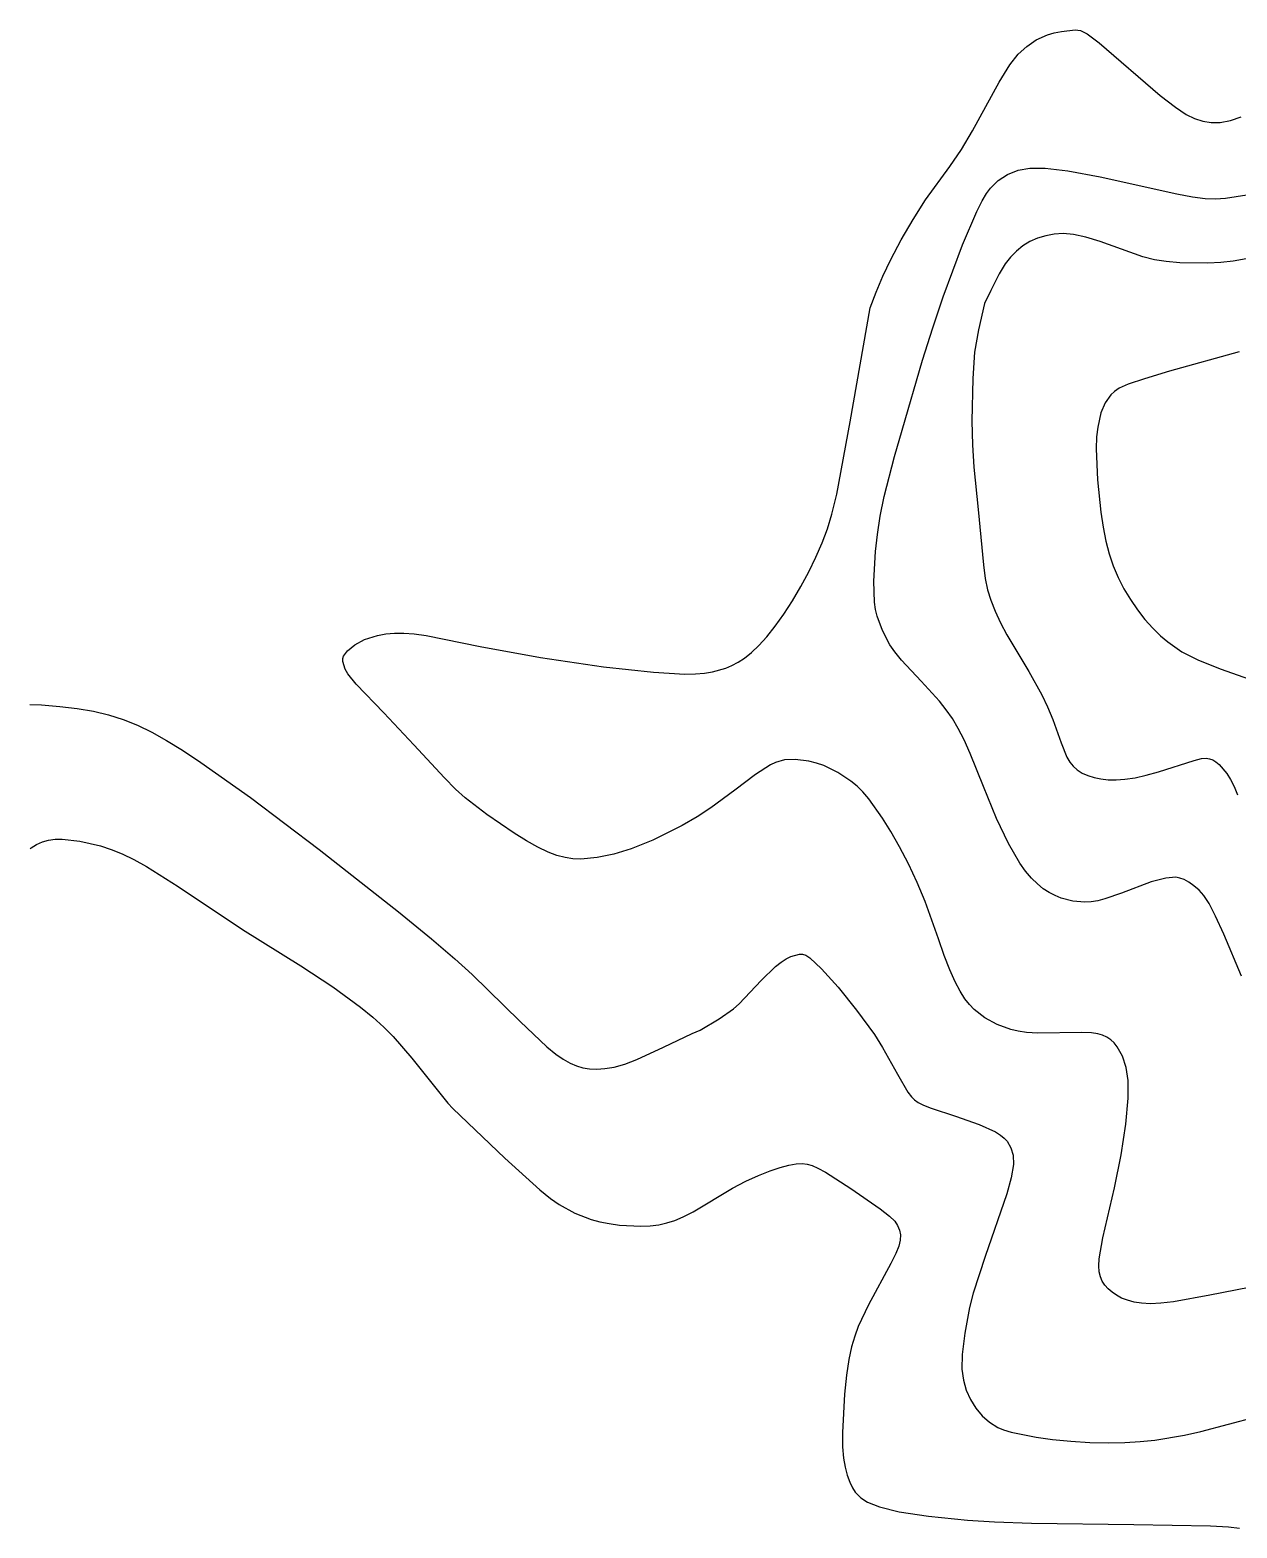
# Model space of a CAD drawing. Header units: millimetres. Extents: x 220021 to 223505, y 489325 to 491820.
# Drawn here: x 220021.4 to 220222.3, y 491539.3 to 491788.6 of the extents above; entities that cross this region are included whole.
import ezdxf

# ---------------------------------------------------------------- set-up
doc = ezdxf.new("R2010")
doc.units = ezdxf.units.MM
doc.layers.add('F0017111', color=8, linetype='Continuous')
doc.layers.add('F0017114', color=8, linetype='Continuous')

msp = doc.modelspace()

# ---------------------------------------------------------------- linework, layer by layer
at = {"layer": 'F0017111'}
for points, elevation in [([(220224.311, 491579.382), (220217.754, 491578.072), (220211.732, 491576.996), (220209.588, 491576.752), (220207.853, 491576.68), (220206.392, 491576.752), (220205.138, 491576.948), (220204.046, 491577.245), (220203.077, 491577.624), (220202.221, 491578.075), (220201.472, 491578.588), (220200.829, 491579.155), (220200.292, 491579.773), (220199.861, 491580.443), (220199.54, 491581.171), (220199.336, 491581.995), (220199.257, 491582.963), (220199.314, 491584.136), (220199.932, 491587.613), (220201.911, 491595.946), (220203.018, 491601.45), (220203.758, 491606.548), (220204.145, 491610.892), (220204.159, 491613.814), (220203.825, 491615.974), (220203.201, 491617.858), (220202.349, 491619.425), (220201.833, 491620.067), (220201.252, 491620.603), (220200.61, 491621.035), (220199.91, 491621.368), (220199.118, 491621.604), (220198.032, 491621.745), (220196.41, 491621.791), (220189.14, 491621.689), (220187.265, 491621.79), (220185.829, 491622), (220184.623, 491622.302), (220182.367, 491623.137), (220180.318, 491624.256), (220178.546, 491625.642), (220177.76, 491626.449), (220177, 491627.42), (220176.219, 491628.658), (220175.38, 491630.25), (220174.488, 491632.225), (220173.56, 491634.6), (220172.6, 491637.366), (220170.39, 491643.588), (220169.046, 491646.771), (220167.588, 491649.845), (220166.097, 491652.704), (220164.646, 491655.253), (220163.285, 491657.451), (220160.988, 491660.698), (220160.013, 491661.829), (220159.05, 491662.774), (220158.033, 491663.624), (220155.84, 491665.086), (220153.5, 491666.205), (220152.279, 491666.62), (220151.034, 491666.931), (220148.728, 491667.24), (220146.984, 491667.151), (220145.49, 491666.736), (220144.632, 491666.33), (220142.16, 491664.707), (220138.706, 491662.107), (220134.715, 491659.156), (220132.43, 491657.667), (220129.918, 491656.224), (220125.034, 491653.796), (220121.451, 491652.337), (220118.565, 491651.465), (220115.79, 491650.894), (220113.085, 491650.668), (220111.766, 491650.716), (220110.462, 491650.896), (220109.106, 491651.246), (220107.622, 491651.809), (220105.944, 491652.618), (220104.058, 491653.677), (220101.965, 491654.976), (220097.455, 491658.061), (220093.803, 491660.854), (220092.244, 491662.268), (220090.396, 491664.148), (220085.297, 491669.677), (220080.287, 491675.006), (220075.667, 491679.738), (220074.275, 491681.491), (220073.86, 491682.249), (220073.449, 491683.541), (220073.439, 491684.018), (220073.566, 491684.429), (220074.269, 491685.316), (220075.483, 491686.316), (220077.067, 491687.174), (220079.257, 491687.864), (220080.603, 491688.118), (220082.069, 491688.265), (220083.634, 491688.273), (220085.36, 491688.132), (220087.329, 491687.836), (220096.309, 491686.013), (220106.351, 491684.214), (220116.869, 491682.659), (220125.186, 491681.746), (220130.386, 491681.445), (220132.167, 491681.475), (220133.666, 491681.598), (220134.966, 491681.8), (220137.187, 491682.412), (220138.213, 491682.844), (220139.246, 491683.399), (220140.327, 491684.111), (220141.478, 491685.027), (220142.712, 491686.197), (220144.037, 491687.656), (220145.431, 491689.396), (220146.864, 491691.398), (220148.303, 491693.627), (220149.702, 491696.006), (220151.011, 491698.444), (220152.189, 491700.864), (220153.224, 491703.251), (220154.109, 491705.605), (220154.87, 491708.069), (220155.654, 491711.361), (220157.922, 491723.413), (220161.215, 491742.357), (220162.199, 491744.996), (220163.313, 491747.623), (220164.675, 491750.438), (220166.398, 491753.666), (220168.378, 491757.08), (220170.455, 491760.34), (220174.479, 491765.9), (220176.41, 491768.703), (220178.278, 491771.814), (220182.701, 491779.949), (220184.46, 491782.785), (220185.864, 491784.56), (220187.275, 491785.873), (220188.875, 491786.958), (220190.752, 491787.813), (220191.85, 491788.135), (220193.059, 491788.375), (220195.323, 491788.613), (220196.207, 491788.544), (220197.354, 491787.97), (220199.32, 491786.468), (220209.5, 491777.732), (220212.019, 491775.743), (220213.81, 491774.553), (220215.227, 491773.858), (220216.574, 491773.412), (220217.973, 491773.19), (220219.497, 491773.227), (220221.19, 491773.551), (220222.99, 491774.18)], 70), ([(220021.398, 491676.373), (220023.311, 491676.296), (220026.363, 491676.05), (220029.27, 491675.703), (220031.969, 491675.24), (220034.496, 491674.639), (220036.91, 491673.875), (220039.274, 491672.928), (220041.657, 491671.778), (220044.129, 491670.408), (220046.79, 491668.777), (220049.852, 491666.748), (220058.095, 491660.877), (220069.554, 491652.244), (220082.706, 491641.872), (220088.205, 491637.386), (220092.131, 491634.049), (220094.969, 491631.47), (220102.975, 491623.606), (220107.423, 491619.429), (220108.921, 491618.209), (220110.152, 491617.359), (220111.273, 491616.724), (220112.351, 491616.255), (220113.424, 491615.932), (220114.534, 491615.738), (220115.735, 491615.684), (220117.081, 491615.784), (220118.621, 491616.059), (220120.382, 491616.545), (220122.383, 491617.281), (220126.84, 491619.359), (220131.615, 491621.64), (220132.935, 491622.199), (220136.12, 491624.1), (220138.46, 491625.736), (220139.403, 491626.583), (220143.081, 491630.441), (220145.483, 491632.796), (220146.406, 491633.53), (220147.239, 491634.057), (220148.043, 491634.444), (220149.446, 491634.849), (220149.983, 491634.86), (220150.51, 491634.681), (220151.161, 491634.239), (220153.147, 491632.395), (220155.885, 491629.345), (220158.962, 491625.519), (220161.919, 491621.456), (220163.303, 491619.288), (220165.777, 491614.859), (220167.494, 491611.868), (220168.083, 491611.105), (220168.623, 491610.592), (220169.234, 491610.155), (220170.093, 491609.712), (220171.394, 491609.203), (220175.401, 491607.902), (220179.391, 491606.508), (220182.077, 491605.265), (220182.934, 491604.723), (220183.546, 491604.212), (220183.997, 491603.7), (220184.648, 491602.601), (220185.015, 491601.395), (220185.053, 491599.84), (220184.693, 491597.612), (220183.991, 491594.978), (220180.355, 491584.556), (220178.393, 491578.414), (220177.775, 491576.016), (220176.955, 491571.784), (220176.518, 491568.202), (220176.482, 491565.782), (220176.741, 491563.966), (220177.226, 491562.307), (220177.931, 491560.753), (220178.826, 491559.315), (220179.88, 491558.029), (220181.073, 491556.939), (220182.451, 491556.06), (220183.388, 491555.672), (220184.705, 491555.28), (220188.841, 491554.449), (220191.563, 491554.08), (220194.603, 491553.791), (220197.766, 491553.6), (220200.827, 491553.523), (220203.617, 491553.57), (220206.182, 491553.729), (220208.619, 491553.985), (220213.543, 491554.793), (220216.278, 491555.41), (220225.437, 491557.833)], 65), ([(220021.455, 491652.435), (220021.572, 491652.531), (220022.488, 491653.102), (220023.463, 491653.534), (220024.492, 491653.821), (220025.582, 491653.959), (220026.778, 491653.962), (220029.681, 491653.62), (220033.135, 491652.834), (220034.918, 491652.256), (220036.755, 491651.519), (220038.699, 491650.587), (220040.818, 491649.414), (220046.085, 491646.078), (220056.771, 491638.927), (220066.496, 491632.88), (220071.82, 491629.39), (220076.429, 491626.002), (220078.469, 491624.333), (220080.279, 491622.711), (220081.856, 491621.126), (220084.94, 491617.519), (220090.925, 491610.051), (220091.779, 491609.152), (220100.426, 491600.901), (220106.258, 491595.595), (220108.051, 491594.161), (220109.469, 491593.184), (220112.103, 491591.732), (220114.775, 491590.698), (220116.215, 491590.307), (220117.791, 491589.994), (220119.523, 491589.757), (220123.044, 491589.564), (220124.61, 491589.633), (220126.037, 491589.815), (220127.379, 491590.104), (220128.7, 491590.512), (220130.126, 491591.109), (220131.795, 491591.98), (220138.323, 491595.872), (220140.561, 491597.048), (220142.665, 491598.022), (220144.582, 491598.793), (220146.266, 491599.364), (220147.709, 491599.747), (220148.912, 491599.959), (220149.894, 491600.015), (220150.749, 491599.918), (220151.587, 491599.669), (220152.539, 491599.249), (220153.803, 491598.546), (220158.01, 491595.845), (220162.9, 491592.453), (220164.422, 491591.261), (220165.306, 491590.395), (220165.801, 491589.668), (220166.109, 491588.92), (220166.257, 491588.114), (220166.226, 491587.24), (220165.992, 491586.264), (220165.496, 491585.034), (220164.674, 491583.372), (220160.959, 491576.461), (220159.247, 491572.89), (220158.649, 491571.278), (220158.123, 491569.499), (220157.66, 491567.383), (220157.267, 491564.772), (220156.952, 491561.613), (220156.621, 491555.228), (220156.639, 491552.834), (220156.78, 491550.992), (220157.04, 491549.488), (220157.406, 491548.151), (220157.839, 491546.983), (220158.295, 491546.029), (220158.739, 491545.313), (220159.648, 491544.361), (220160.803, 491543.627), (220162.757, 491542.865), (220166.038, 491542.055), (220170.955, 491541.309), (220177.434, 491540.651), (220181.91, 491540.379), (220188.098, 491540.174), (220205.084, 491539.963), (220217.851, 491539.741), (220220.885, 491539.563), (220222.683, 491539.348)], 60)]:
    msp.add_lwpolyline(points, dxfattribs=dict(at, elevation=elevation))
at = {"layer": 'F0017111', "flags": 128}
for points, elevation in [([(220223.8, 491750.543), (220221.634, 491750.17), (220219.572, 491749.938), (220217.437, 491749.822), (220212.739, 491749.877), (220210.503, 491750.068), (220208.528, 491750.389), (220206.626, 491750.876), (220199.513, 491753.393), (220197.09, 491754.155), (220195.061, 491754.588), (220193.363, 491754.721), (220191.86, 491754.632), (220190.442, 491754.382), (220189.092, 491753.977), (220187.822, 491753.407), (220186.64, 491752.669), (220185.56, 491751.798), (220184.597, 491750.833), (220183.718, 491749.723), (220182.702, 491748.034), (220181.282, 491745.238), (220180.265, 491743.079), (220179.237, 491738.719), (220178.592, 491735.028), (220178.297, 491730.631), (220178.148, 491723.542), (220178.234, 491719.596), (220178.488, 491715.841), (220179.213, 491708.836), (220180.062, 491699.594), (220180.374, 491697.361), (220180.777, 491695.476), (220181.319, 491693.714), (220182.039, 491691.888), (220182.932, 491689.971), (220183.984, 491687.977), (220187.637, 491681.849), (220189.811, 491677.976), (220190.756, 491675.973), (220191.611, 491673.862), (220192.991, 491670.011), (220193.948, 491667.606), (220194.426, 491666.795), (220195.003, 491666.097), (220195.695, 491665.49), (220196.509, 491664.978), (220197.446, 491664.559), (220198.489, 491664.234), (220199.618, 491663.998), (220200.822, 491663.854), (220202.14, 491663.822), (220203.622, 491663.929), (220205.304, 491664.195), (220207.18, 491664.616), (220209.228, 491665.184), (220215.168, 491667.083), (220216.358, 491667.364), (220217.141, 491667.426), (220217.71, 491667.342), (220218.231, 491667.162), (220218.759, 491666.862), (220219.325, 491666.398), (220220.588, 491664.897), (220221.214, 491663.894), (220221.794, 491662.731), (220222.359, 491661.33)], 80), ([(220222.637, 491735.046), (220211.037, 491731.825), (220206.874, 491730.59), (220204.169, 491729.674), (220202.681, 491729.009), (220201.865, 491728.453), (220201.264, 491727.883), (220200.338, 491726.577), (220199.634, 491724.909), (220199.096, 491722.525), (220198.918, 491720.909), (220198.842, 491718.901), (220199.049, 491713.769), (220199.595, 491708.363), (220199.973, 491705.876), (220200.438, 491703.564), (220201.006, 491701.427), (220201.69, 491699.426), (220202.502, 491697.509), (220203.45, 491695.639), (220204.522, 491693.829), (220205.698, 491692.109), (220206.955, 491690.508), (220208.246, 491689.064), (220209.519, 491687.813), (220210.735, 491686.778), (220213.101, 491685.167), (220215.743, 491683.797), (220219.495, 491682.32), (220227.34, 491679.556)], 85)]:
    msp.add_lwpolyline(points, dxfattribs=dict(at, elevation=elevation))
at = {"layer": 'F0017114', "elevation": 75}
msp.add_lwpolyline([(220223.025, 491631.188), (220220.094, 491638.161), (220218.705, 491641.172), (220217.621, 491643.263), (220216.755, 491644.603), (220215.958, 491645.506), (220215.114, 491646.229), (220214.258, 491646.812), (220213.463, 491647.239), (220212.771, 491647.502), (220212.106, 491647.619), (220210.453, 491647.503), (220207.981, 491646.867), (220203.058, 491645.003), (220200.27, 491644.023), (220199.086, 491643.717), (220197.994, 491643.541), (220196.962, 491643.482), (220194.965, 491643.656), (220192.984, 491644.18), (220192.002, 491644.578), (220191.023, 491645.088), (220190.04, 491645.732), (220189.052, 491646.531), (220188.064, 491647.496), (220187.089, 491648.638), (220186.131, 491649.97), (220184.221, 491653.242), (220182.227, 491657.429), (220180.069, 491662.713), (220177.878, 491668.208), (220176.862, 491670.477), (220175.886, 491672.39), (220174.914, 491674.033), (220173.897, 491675.503), (220172.748, 491676.938), (220169.711, 491680.236), (220166.453, 491683.726), (220165.309, 491685.125), (220164.482, 491686.329), (220163.263, 491688.669), (220162.364, 491691.066), (220162.087, 491692.195), (220161.92, 491693.423), (220161.834, 491696.891), (220162.104, 491701.843), (220162.424, 491704.666), (220162.904, 491707.703), (220163.574, 491710.981), (220165.302, 491717.652), (220166.557, 491722.015), (220169.958, 491733.655), (220171.641, 491739.044), (220173.373, 491744.207), (220176.576, 491752.847), (220178.973, 491758.425), (220179.869, 491760.191), (220180.604, 491761.427), (220181.246, 491762.291), (220182.546, 491763.54), (220184.084, 491764.551), (220185.863, 491765.26), (220187.817, 491765.626), (220190.322, 491765.615), (220194.115, 491765.17), (220199.513, 491764.177), (220212.278, 491761.347), (220214.89, 491760.85), (220216.973, 491760.587), (220218.711, 491760.535), (220220.359, 491760.645), (220223.919, 491761.202)], dxfattribs=at)

doc.saveas('drawing.dxf')
